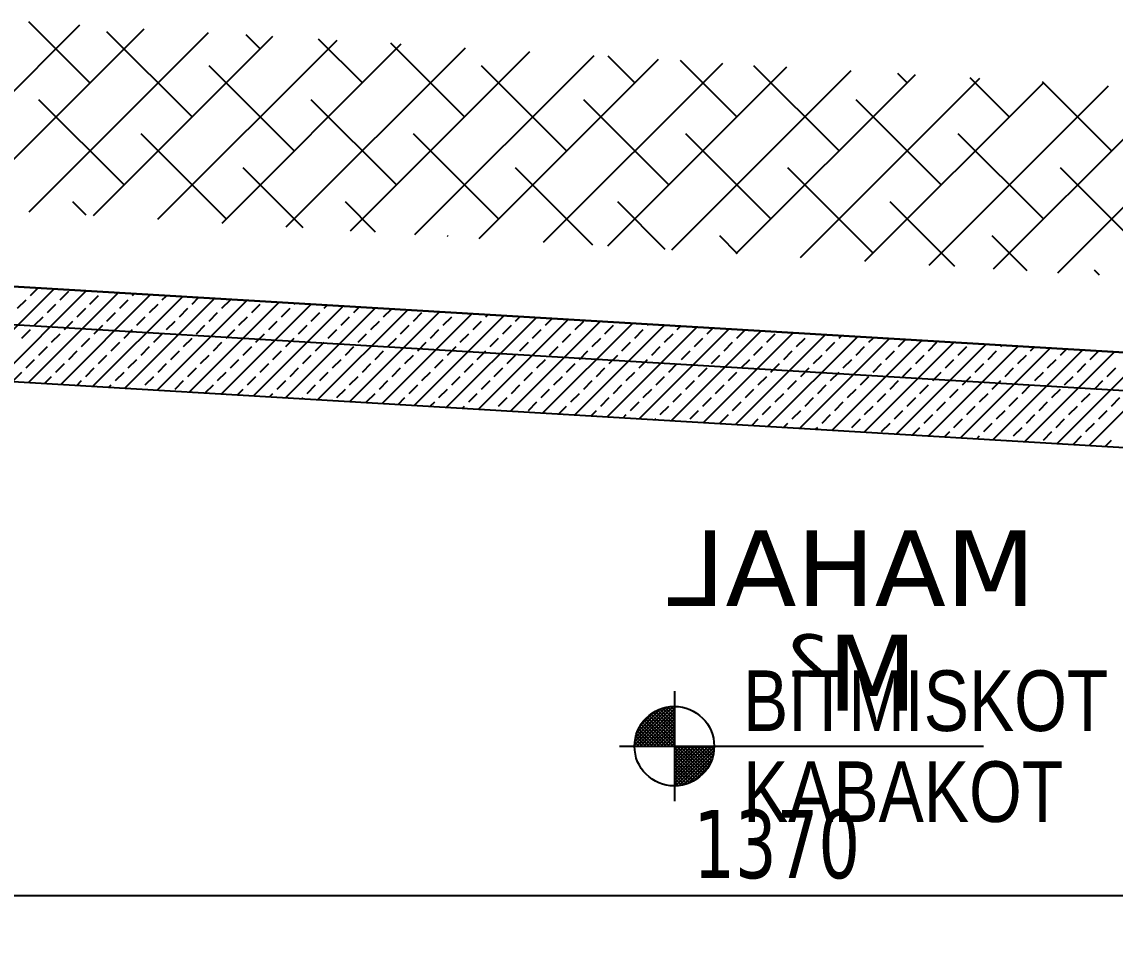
# Model space of a CAD drawing. Header units: millimetres. Extents: x 43168.9 to 43194.6, y -25545.1 to -25543.4.
# Drawn here: x 43170.369 to 43170.4267, y -25543.8341 to -25543.7858 of the extents above; entities that cross this region are included whole.
import ezdxf
from ezdxf.enums import TextEntityAlignment as Align

# ---------------------------------------------------------------- set-up
doc = ezdxf.new("R2010")
doc.units = ezdxf.units.MM
doc.header["$LTSCALE"] = 200
doc.linetypes.add('DASHDOT', pattern=[1, 0.5, -0.25, 0, -0.25])
doc.linetypes.add('DASHDOT2', pattern=[0.5, 0.25, -0.125, 0, -0.125])
for name, color, linetype in [('aks_sgh', 5, 'DASHDOT2'), ('kolon-b.a_sgh', 6, 'Continuous'), ('olcuic_sgh', 183, 'Continuous'), ('tarama-betonarme_sgh', 223, 'Continuous'), ('tarama-zemin_sgh', 197, 'Continuous'), ('yapi-yaklasma_sgh', 41, 'DASHDOT')]:
    doc.layers.add(name, color=color, linetype=linetype)
doc.styles.add('dim', font='VERDANA.TTF', dxfattribs={"width": 0.7})
doc.styles.add('text1', font='VERDANA.TTF')
doc.styles.add('text2', font='arial.ttf')

msp = doc.modelspace()

# ---------------------------------------------------------------- linework, layer by layer
at = {"color": 0}
for p, q in [((43170.40341, -25543.821129), (43170.40341, -25543.826929)), ((43170.40051, -25543.824029), (43170.41971, -25543.824029))]:
    msp.add_line(p, q, dxfattribs=at)
for p, q in [((43170.401314, -25543.82397), (43170.403351, -25543.821932)), ((43170.40341, -25543.822123), (43170.403225, -25543.821938)), ((43170.40341, -25543.821943), (43170.403396, -25543.82193)), ((43170.401329, -25543.823775), (43170.403157, -25543.821947)), ((43170.401372, -25543.823552), (43170.402942, -25543.821982)), ((43170.401434, -25543.824029), (43170.40341, -25543.822054)), ((43170.401446, -25543.823299), (43170.402687, -25543.822058)), ((43170.401609, -25543.822956), (43170.402336, -25543.822229)), ((43170.401613, -25543.824029), (43170.40341, -25543.822233)), ((43170.401793, -25543.824029), (43170.40341, -25543.822413)), ((43170.40341, -25543.823919), (43170.401985, -25543.822494)), ((43170.40341, -25543.823739), (43170.402079, -25543.822409)), ((43170.40341, -25543.82356), (43170.402181, -25543.822331)), ((43170.40341, -25543.82338), (43170.402289, -25543.82226)), ((43170.40341, -25543.8232), (43170.402399, -25543.822189)), ((43170.40341, -25543.823021), (43170.402522, -25543.822133)), ((43170.40341, -25543.822841), (43170.402645, -25543.822077)), ((43170.40341, -25543.822662), (43170.402778, -25543.82203)), ((43170.40341, -25543.822482), (43170.402917, -25543.821989)), ((43170.40341, -25543.822302), (43170.403069, -25543.821962)), ((43170.402622, -25543.824029), (43170.401586, -25543.822993)), ((43170.402802, -25543.824029), (43170.401655, -25543.822882)), ((43170.402981, -25543.824029), (43170.401728, -25543.822776)), ((43170.403161, -25543.824029), (43170.40181, -25543.822678)), ((43170.40334, -25543.824029), (43170.401891, -25543.82258)), ((43170.401973, -25543.824029), (43170.40341, -25543.822593)), ((43170.402152, -25543.824029), (43170.40341, -25543.822772)), ((43170.402332, -25543.824029), (43170.40341, -25543.822952)), ((43170.401724, -25543.824029), (43170.401348, -25543.823653)), ((43170.401904, -25543.824029), (43170.401383, -25543.823509)), ((43170.402083, -25543.824029), (43170.401418, -25543.823364)), ((43170.402263, -25543.824029), (43170.401472, -25543.823238)), ((43170.402442, -25543.824029), (43170.401526, -25543.823113)), ((43170.402512, -25543.824029), (43170.40341, -25543.823131)), ((43170.402691, -25543.824029), (43170.40341, -25543.823311)), ((43170.402871, -25543.824029), (43170.40341, -25543.823491)), ((43170.40305, -25543.824029), (43170.40341, -25543.82367)), ((43170.401365, -25543.824029), (43170.401313, -25543.823978)), ((43170.401544, -25543.824029), (43170.401326, -25543.823811)), ((43170.40323, -25543.824029), (43170.40341, -25543.82385)), ((43170.40341, -25543.824209), (43170.403589, -25543.824029)), ((43170.40341, -25543.824389), (43170.403769, -25543.824029)), ((43170.40341, -25543.824568), (43170.403948, -25543.824029)), ((43170.40341, -25543.824748), (43170.404128, -25543.824029)), ((43170.40341, -25543.824927), (43170.404308, -25543.824029)), ((43170.40341, -25543.825107), (43170.404487, -25543.824029)), ((43170.40341, -25543.825287), (43170.404667, -25543.824029)), ((43170.40341, -25543.825466), (43170.404846, -25543.824029)), ((43170.40341, -25543.825646), (43170.405026, -25543.824029)), ((43170.40341, -25543.825825), (43170.405206, -25543.824029)), ((43170.40341, -25543.826005), (43170.405385, -25543.824029)), ((43170.404859, -25543.825548), (43170.40341, -25543.824098)), ((43170.403469, -25543.826125), (43170.405507, -25543.824087)), ((43170.404945, -25543.825454), (43170.40352, -25543.824029)), ((43170.40503, -25543.82536), (43170.4037, -25543.824029)), ((43170.405108, -25543.825258), (43170.403879, -25543.824029)), ((43170.405179, -25543.825149), (43170.404059, -25543.824029)), ((43170.40525, -25543.82504), (43170.404238, -25543.824029)), ((43170.405306, -25543.824917), (43170.404418, -25543.824029)), ((43170.405362, -25543.824794), (43170.404598, -25543.824029)), ((43170.405409, -25543.824661), (43170.404777, -25543.824029)), ((43170.405449, -25543.824522), (43170.404957, -25543.824029)), ((43170.405477, -25543.82437), (43170.405137, -25543.824029)), ((43170.405501, -25543.824214), (43170.405316, -25543.824029)), ((43170.405509, -25543.824043), (43170.405496, -25543.824029)), ((43170.404761, -25543.825629), (43170.40341, -25543.824278)), ((43170.404663, -25543.825711), (43170.40341, -25543.824458)), ((43170.404557, -25543.825784), (43170.40341, -25543.824637)), ((43170.404446, -25543.825853), (43170.40341, -25543.824817)), ((43170.403664, -25543.82611), (43170.405492, -25543.824282)), ((43170.403887, -25543.826067), (43170.405457, -25543.824497)), ((43170.40414, -25543.825993), (43170.405381, -25543.824752)), ((43170.404326, -25543.825913), (43170.40341, -25543.824996)), ((43170.404201, -25543.825967), (43170.40341, -25543.825176)), ((43170.404075, -25543.826021), (43170.40341, -25543.825356)), ((43170.404483, -25543.82583), (43170.40521, -25543.825103)), ((43170.40393, -25543.826056), (43170.40341, -25543.825535)), ((43170.403786, -25543.826091), (43170.40341, -25543.825715)), ((43170.403628, -25543.826113), (43170.40341, -25543.825895)), ((43170.403461, -25543.826125), (43170.40341, -25543.826074))]:
    msp.add_line(p, q)
msp.add_circle((43170.40341, -25543.824029), 0.0021, dxfattribs=at)
at = {"layer": 'aks_sgh'}
msp.add_line((43170.243881, -25543.79438), (43170.567885, -25543.813614), dxfattribs=at)
at = {"layer": 'kolon-b.a_sgh'}
for p, q in [((43170.550879, -25543.810601), (43170.244, -25543.792384)), ((43170.271817, -25543.799044), (43170.545879, -25543.815313))]:
    msp.add_line(p, q, dxfattribs=at)
at = {"layer": 'olcuic_sgh'}
msp.add_line((43170.27175, -25543.831903), (43170.546129, -25543.831903), dxfattribs=at)
at = {"layer": 'tarama-betonarme_sgh'}
for p, q in [((43170.365954, -25543.804632), (43170.370682, -25543.799904)), ((43170.367649, -25543.804733), (43170.372377, -25543.800005)), ((43170.369442, -25543.800246), (43170.369834, -25543.799854)), ((43170.371014, -25543.80047), (43170.371463, -25543.800021)), ((43170.368769, -25543.800919), (43170.369218, -25543.80047)), ((43170.369345, -25543.804834), (43170.374073, -25543.800105)), ((43170.37104, -25543.804934), (43170.375768, -25543.800206)), ((43170.372585, -25543.800695), (43170.373034, -25543.800246)), ((43170.372736, -25543.805035), (43170.377464, -25543.800307)), ((43170.374157, -25543.800919), (43170.374606, -25543.80047)), ((43170.374431, -25543.805136), (43170.379159, -25543.800407)), ((43170.37483, -25543.800246), (43170.374921, -25543.800156)), ((43170.376126, -25543.805236), (43170.380854, -25543.800508)), ((43170.376402, -25543.80047), (43170.376616, -25543.800256)), ((43170.377974, -25543.800695), (43170.378311, -25543.800357)), ((43170.379545, -25543.800919), (43170.379994, -25543.80047)), ((43170.37034, -25543.801144), (43170.370789, -25543.800695)), ((43170.371912, -25543.801368), (43170.372361, -25543.800919)), ((43170.373483, -25543.801593), (43170.373932, -25543.801144)), ((43170.375728, -25543.801144), (43170.376177, -25543.800695)), ((43170.3773, -25543.801368), (43170.377749, -25543.800919)), ((43170.377822, -25543.805337), (43170.38255, -25543.800609)), ((43170.378872, -25543.801593), (43170.379321, -25543.801144)), ((43170.379517, -25543.805437), (43170.384245, -25543.800709)), ((43170.381117, -25543.801144), (43170.381566, -25543.800695)), ((43170.381213, -25543.805538), (43170.385941, -25543.80081)), ((43170.382688, -25543.801368), (43170.383137, -25543.800919)), ((43170.382908, -25543.805639), (43170.387636, -25543.800911)), ((43170.383362, -25543.800695), (43170.383398, -25543.800659)), ((43170.38426, -25543.801593), (43170.384709, -25543.801144)), ((43170.384603, -25543.805739), (43170.389332, -25543.801011)), ((43170.384933, -25543.800919), (43170.385093, -25543.80076)), ((43170.386299, -25543.80584), (43170.391027, -25543.801112)), ((43170.386505, -25543.801144), (43170.386788, -25543.80086)), ((43170.388076, -25543.801368), (43170.388484, -25543.800961)), ((43170.389648, -25543.801593), (43170.390097, -25543.801144)), ((43170.369667, -25543.801817), (43170.370116, -25543.801368)), ((43170.371238, -25543.802042), (43170.371687, -25543.801593)), ((43170.375055, -25543.801817), (43170.375504, -25543.801368)), ((43170.376626, -25543.802042), (43170.377076, -25543.801593)), ((43170.380443, -25543.801817), (43170.380892, -25543.801368)), ((43170.382015, -25543.802042), (43170.382464, -25543.801593)), ((43170.385831, -25543.801817), (43170.38628, -25543.801368)), ((43170.387403, -25543.802042), (43170.387852, -25543.801593)), ((43170.387994, -25543.805941), (43170.392722, -25543.801213)), ((43170.38969, -25543.806041), (43170.394418, -25543.801313)), ((43170.391219, -25543.801817), (43170.391668, -25543.801368)), ((43170.391385, -25543.806142), (43170.396113, -25543.801414)), ((43170.392791, -25543.802042), (43170.39324, -25543.801593)), ((43170.39308, -25543.806243), (43170.397809, -25543.801515)), ((43170.393464, -25543.801368), (43170.39357, -25543.801263)), ((43170.394776, -25543.806343), (43170.399504, -25543.801615)), ((43170.395036, -25543.801593), (43170.395265, -25543.801364)), ((43170.396471, -25543.806444), (43170.401199, -25543.801716)), ((43170.396608, -25543.801817), (43170.396961, -25543.801464)), ((43170.398179, -25543.802042), (43170.398628, -25543.801593)), ((43170.368993, -25543.802491), (43170.369442, -25543.802042)), ((43170.370565, -25543.802715), (43170.371014, -25543.802266)), ((43170.37281, -25543.802266), (43170.373259, -25543.801817)), ((43170.374381, -25543.802491), (43170.37483, -25543.802042)), ((43170.375953, -25543.802715), (43170.376402, -25543.802266)), ((43170.378198, -25543.802266), (43170.378647, -25543.801817)), ((43170.37977, -25543.802491), (43170.380219, -25543.802042)), ((43170.381341, -25543.802715), (43170.38179, -25543.802266)), ((43170.383586, -25543.802266), (43170.384035, -25543.801817)), ((43170.385158, -25543.802491), (43170.385607, -25543.802042)), ((43170.386729, -25543.802715), (43170.387178, -25543.802266)), ((43170.388974, -25543.802266), (43170.389423, -25543.801817)), ((43170.390546, -25543.802491), (43170.390995, -25543.802042)), ((43170.392117, -25543.802715), (43170.392566, -25543.802266)), ((43170.394362, -25543.802266), (43170.394812, -25543.801817)), ((43170.395934, -25543.802491), (43170.396383, -25543.802042)), ((43170.397506, -25543.802715), (43170.397955, -25543.802266)), ((43170.398167, -25543.806545), (43170.402895, -25543.801816)), ((43170.399751, -25543.802266), (43170.4002, -25543.801817)), ((43170.399862, -25543.806645), (43170.40459, -25543.801917)), ((43170.401322, -25543.802491), (43170.401771, -25543.802042)), ((43170.401557, -25543.806746), (43170.406286, -25543.802018)), ((43170.401996, -25543.801817), (43170.402047, -25543.801766)), ((43170.402894, -25543.802715), (43170.403343, -25543.802266)), ((43170.403253, -25543.806847), (43170.407981, -25543.802118)), ((43170.403567, -25543.802042), (43170.403742, -25543.801867)), ((43170.404948, -25543.806947), (43170.409676, -25543.802219)), ((43170.405139, -25543.802266), (43170.405438, -25543.801967)), ((43170.406644, -25543.807048), (43170.411372, -25543.80232)), ((43170.40671, -25543.802491), (43170.407133, -25543.802068)), ((43170.408282, -25543.802715), (43170.408731, -25543.802266)), ((43170.372136, -25543.80294), (43170.372585, -25543.802491)), ((43170.373708, -25543.803165), (43170.374157, -25543.802715)), ((43170.377525, -25543.80294), (43170.377974, -25543.802491)), ((43170.379096, -25543.803165), (43170.379545, -25543.802715)), ((43170.382913, -25543.80294), (43170.383362, -25543.802491)), ((43170.384484, -25543.803165), (43170.384933, -25543.802715)), ((43170.388301, -25543.80294), (43170.38875, -25543.802491)), ((43170.389872, -25543.803165), (43170.390321, -25543.802715)), ((43170.393689, -25543.80294), (43170.394138, -25543.802491)), ((43170.395261, -25543.803165), (43170.39571, -25543.802715)), ((43170.399077, -25543.80294), (43170.399526, -25543.802491)), ((43170.400649, -25543.803165), (43170.401098, -25543.802715)), ((43170.404465, -25543.80294), (43170.404914, -25543.802491)), ((43170.406037, -25543.803165), (43170.406486, -25543.802715)), ((43170.408339, -25543.807148), (43170.413067, -25543.80242)), ((43170.409853, -25543.80294), (43170.410302, -25543.802491)), ((43170.410034, -25543.807249), (43170.414763, -25543.802521)), ((43170.411425, -25543.803165), (43170.411874, -25543.802715)), ((43170.41173, -25543.80735), (43170.416458, -25543.802622)), ((43170.412099, -25543.802491), (43170.412219, -25543.80237)), ((43170.413425, -25543.80745), (43170.418153, -25543.802722)), ((43170.41367, -25543.802715), (43170.413915, -25543.802471)), ((43170.415121, -25543.807551), (43170.419849, -25543.802823)), ((43170.415242, -25543.80294), (43170.41561, -25543.802571)), ((43170.416813, -25543.803165), (43170.417262, -25543.802715)), ((43170.42063, -25543.80294), (43170.420697, -25543.802873)), ((43170.369891, -25543.803389), (43170.37034, -25543.80294)), ((43170.371463, -25543.803614), (43170.371912, -25543.803165)), ((43170.373034, -25543.803838), (43170.373483, -25543.803389)), ((43170.375279, -25543.803389), (43170.375728, -25543.80294)), ((43170.376851, -25543.803614), (43170.3773, -25543.803165)), ((43170.378423, -25543.803838), (43170.378872, -25543.803389)), ((43170.380668, -25543.803389), (43170.381117, -25543.80294)), ((43170.382239, -25543.803614), (43170.382688, -25543.803165)), ((43170.383811, -25543.803838), (43170.38426, -25543.803389)), ((43170.386056, -25543.803389), (43170.386505, -25543.80294)), ((43170.387627, -25543.803614), (43170.388076, -25543.803165)), ((43170.389199, -25543.803838), (43170.389648, -25543.803389)), ((43170.391444, -25543.803389), (43170.391893, -25543.80294)), ((43170.393015, -25543.803614), (43170.393464, -25543.803165)), ((43170.394587, -25543.803838), (43170.395036, -25543.803389)), ((43170.396832, -25543.803389), (43170.397281, -25543.80294)), ((43170.398404, -25543.803614), (43170.398853, -25543.803165)), ((43170.399975, -25543.803838), (43170.400424, -25543.803389)), ((43170.40222, -25543.803389), (43170.402669, -25543.80294)), ((43170.403792, -25543.803614), (43170.404241, -25543.803165)), ((43170.405363, -25543.803838), (43170.405812, -25543.803389)), ((43170.407608, -25543.803389), (43170.408057, -25543.80294)), ((43170.40918, -25543.803614), (43170.409629, -25543.803165)), ((43170.410751, -25543.803838), (43170.4112, -25543.803389)), ((43170.412997, -25543.803389), (43170.413446, -25543.80294)), ((43170.414568, -25543.803614), (43170.415017, -25543.803165)), ((43170.41614, -25543.803838), (43170.416589, -25543.803389)), ((43170.416816, -25543.807652), (43170.421544, -25543.802924)), ((43170.418385, -25543.803389), (43170.418834, -25543.80294)), ((43170.418512, -25543.807752), (43170.42324, -25543.803024)), ((43170.419956, -25543.803614), (43170.420405, -25543.803165)), ((43170.420207, -25543.807853), (43170.424935, -25543.803125)), ((43170.421528, -25543.803838), (43170.421977, -25543.803389)), ((43170.421902, -25543.807954), (43170.42663, -25543.803225)), ((43170.422201, -25543.803165), (43170.422392, -25543.802974)), ((43170.423598, -25543.808054), (43170.428326, -25543.803326)), ((43170.423773, -25543.803389), (43170.424087, -25543.803075)), ((43170.425293, -25543.808155), (43170.430021, -25543.803427)), ((43170.425344, -25543.803614), (43170.425783, -25543.803175)), ((43170.369218, -25543.804063), (43170.369667, -25543.803614)), ((43170.370789, -25543.804287), (43170.371238, -25543.803838)), ((43170.372361, -25543.804512), (43170.37281, -25543.804063)), ((43170.374606, -25543.804063), (43170.375055, -25543.803614)), ((43170.376177, -25543.804287), (43170.376626, -25543.803838)), ((43170.377749, -25543.804512), (43170.378198, -25543.804063)), ((43170.379994, -25543.804063), (43170.380443, -25543.803614)), ((43170.381566, -25543.804287), (43170.382015, -25543.803838)), ((43170.383137, -25543.804512), (43170.383586, -25543.804063)), ((43170.385382, -25543.804063), (43170.385831, -25543.803614)), ((43170.386954, -25543.804287), (43170.387403, -25543.803838)), ((43170.388525, -25543.804512), (43170.388974, -25543.804063)), ((43170.39077, -25543.804063), (43170.391219, -25543.803614)), ((43170.392342, -25543.804287), (43170.392791, -25543.803838)), ((43170.393913, -25543.804512), (43170.394362, -25543.804063)), ((43170.396159, -25543.804063), (43170.396608, -25543.803614)), ((43170.39773, -25543.804287), (43170.398179, -25543.803838)), ((43170.399302, -25543.804512), (43170.399751, -25543.804063)), ((43170.401547, -25543.804063), (43170.401996, -25543.803614)), ((43170.403118, -25543.804287), (43170.403567, -25543.803838)), ((43170.40469, -25543.804512), (43170.405139, -25543.804063)), ((43170.406935, -25543.804063), (43170.407384, -25543.803614)), ((43170.408506, -25543.804287), (43170.408955, -25543.803838)), ((43170.410078, -25543.804512), (43170.410527, -25543.804063)), ((43170.412323, -25543.804063), (43170.412772, -25543.803614)), ((43170.413895, -25543.804287), (43170.414344, -25543.803838)), ((43170.415466, -25543.804512), (43170.415915, -25543.804063)), ((43170.417711, -25543.804063), (43170.41816, -25543.803614)), ((43170.419283, -25543.804287), (43170.419732, -25543.803838)), ((43170.420854, -25543.804512), (43170.421303, -25543.804063)), ((43170.423099, -25543.804063), (43170.423548, -25543.803614)), ((43170.424671, -25543.804287), (43170.42512, -25543.803838)), ((43170.426242, -25543.804512), (43170.426691, -25543.804063)), ((43170.368544, -25543.804736), (43170.368993, -25543.804287)), ((43170.370192, -25543.804884), (43170.370565, -25543.804512)), ((43170.373932, -25543.804736), (43170.374381, -25543.804287)), ((43170.375504, -25543.804961), (43170.375953, -25543.804512)), ((43170.379321, -25543.804736), (43170.37977, -25543.804287)), ((43170.380892, -25543.804961), (43170.381341, -25543.804512)), ((43170.384709, -25543.804736), (43170.385158, -25543.804287)), ((43170.38628, -25543.804961), (43170.386729, -25543.804512)), ((43170.390097, -25543.804736), (43170.390546, -25543.804287)), ((43170.391668, -25543.804961), (43170.392117, -25543.804512)), ((43170.395485, -25543.804736), (43170.395934, -25543.804287)), ((43170.397057, -25543.804961), (43170.397506, -25543.804512)), ((43170.400873, -25543.804736), (43170.401322, -25543.804287)), ((43170.402445, -25543.804961), (43170.402894, -25543.804512)), ((43170.406261, -25543.804736), (43170.40671, -25543.804287)), ((43170.407833, -25543.804961), (43170.408282, -25543.804512)), ((43170.411649, -25543.804736), (43170.412099, -25543.804287)), ((43170.413221, -25543.804961), (43170.41367, -25543.804512)), ((43170.417038, -25543.804736), (43170.417487, -25543.804287)), ((43170.418609, -25543.804961), (43170.419058, -25543.804512)), ((43170.422426, -25543.804736), (43170.422875, -25543.804287)), ((43170.423997, -25543.804961), (43170.424446, -25543.804512)), ((43170.371888, -25543.804985), (43170.372136, -25543.804736)), ((43170.373583, -25543.805085), (43170.373708, -25543.804961)), ((43170.375279, -25543.805186), (43170.375279, -25543.805185)), ((43170.377076, -25543.805185), (43170.377525, -25543.804736)), ((43170.378669, -25543.805387), (43170.379096, -25543.804961)), ((43170.380365, -25543.805488), (43170.380668, -25543.805185)), ((43170.382464, -25543.805185), (43170.382913, -25543.804736)), ((43170.384035, -25543.80541), (43170.384484, -25543.804961)), ((43170.385607, -25543.805634), (43170.386056, -25543.805185)), ((43170.387852, -25543.805185), (43170.388301, -25543.804736)), ((43170.389423, -25543.80541), (43170.389872, -25543.804961)), ((43170.390995, -25543.805634), (43170.391444, -25543.805185)), ((43170.39324, -25543.805185), (43170.393689, -25543.804736)), ((43170.394812, -25543.80541), (43170.395261, -25543.804961)), ((43170.396383, -25543.805634), (43170.396832, -25543.805185)), ((43170.398628, -25543.805185), (43170.399077, -25543.804736)), ((43170.4002, -25543.80541), (43170.400649, -25543.804961)), ((43170.401771, -25543.805634), (43170.40222, -25543.805185)), ((43170.404016, -25543.805185), (43170.404465, -25543.804736)), ((43170.405588, -25543.80541), (43170.406037, -25543.804961)), ((43170.407159, -25543.805634), (43170.407608, -25543.805185)), ((43170.409404, -25543.805185), (43170.409853, -25543.804736)), ((43170.410976, -25543.80541), (43170.411425, -25543.804961)), ((43170.412548, -25543.805634), (43170.412997, -25543.805185)), ((43170.414793, -25543.805185), (43170.415242, -25543.804736)), ((43170.416364, -25543.80541), (43170.416813, -25543.804961)), ((43170.417936, -25543.805634), (43170.418385, -25543.805185)), ((43170.420181, -25543.805185), (43170.42063, -25543.804736)), ((43170.421752, -25543.80541), (43170.422201, -25543.804961)), ((43170.423324, -25543.805634), (43170.423773, -25543.805185)), ((43170.425569, -25543.805185), (43170.426018, -25543.804736)), ((43170.38206, -25543.805588), (43170.382239, -25543.80541)), ((43170.383756, -25543.805689), (43170.383811, -25543.805634)), ((43170.387178, -25543.805859), (43170.387627, -25543.80541)), ((43170.388842, -25543.805991), (43170.389199, -25543.805634)), ((43170.392566, -25543.805859), (43170.393015, -25543.80541)), ((43170.394138, -25543.806083), (43170.394587, -25543.805634)), ((43170.397955, -25543.805859), (43170.398404, -25543.80541)), ((43170.399526, -25543.806083), (43170.399975, -25543.805634)), ((43170.403343, -25543.805859), (43170.403792, -25543.80541)), ((43170.404914, -25543.806083), (43170.405363, -25543.805634)), ((43170.408731, -25543.805859), (43170.40918, -25543.80541)), ((43170.410302, -25543.806083), (43170.410751, -25543.805634)), ((43170.414119, -25543.805859), (43170.414568, -25543.80541)), ((43170.415691, -25543.806083), (43170.41614, -25543.805634)), ((43170.419507, -25543.805859), (43170.419956, -25543.80541)), ((43170.421079, -25543.806083), (43170.421528, -25543.805634)), ((43170.424895, -25543.805859), (43170.425344, -25543.80541)), ((43170.426467, -25543.806083), (43170.426916, -25543.805634)), ((43170.390537, -25543.806092), (43170.39077, -25543.805859)), ((43170.392233, -25543.806192), (43170.392342, -25543.806083)), ((43170.39571, -25543.806308), (43170.396159, -25543.805859)), ((43170.397319, -25543.806494), (43170.39773, -25543.806083)), ((43170.399014, -25543.806595), (43170.399302, -25543.806308)), ((43170.401098, -25543.806308), (43170.401547, -25543.805859)), ((43170.402669, -25543.806532), (43170.403118, -25543.806083)), ((43170.404241, -25543.806757), (43170.40469, -25543.806308)), ((43170.406486, -25543.806308), (43170.406935, -25543.805859)), ((43170.408057, -25543.806532), (43170.408506, -25543.806083)), ((43170.409629, -25543.806757), (43170.410078, -25543.806308)), ((43170.411874, -25543.806308), (43170.412323, -25543.805859)), ((43170.413446, -25543.806532), (43170.413895, -25543.806083)), ((43170.415017, -25543.806757), (43170.415466, -25543.806308)), ((43170.417262, -25543.806308), (43170.417711, -25543.805859)), ((43170.418834, -25543.806532), (43170.419283, -25543.806083)), ((43170.420405, -25543.806757), (43170.420854, -25543.806308)), ((43170.42265, -25543.806308), (43170.423099, -25543.805859)), ((43170.424222, -25543.806532), (43170.424671, -25543.806083)), ((43170.425793, -25543.806757), (43170.426242, -25543.806308)), ((43170.40071, -25543.806696), (43170.400873, -25543.806532)), ((43170.402405, -25543.806796), (43170.402445, -25543.806757)), ((43170.405812, -25543.806981), (43170.406261, -25543.806532)), ((43170.407491, -25543.807098), (43170.407833, -25543.806757)), ((43170.4112, -25543.806981), (43170.411649, -25543.806532)), ((43170.412772, -25543.807206), (43170.413221, -25543.806757)), ((43170.416589, -25543.806981), (43170.417038, -25543.806532)), ((43170.41816, -25543.807206), (43170.418609, -25543.806757)), ((43170.421977, -25543.806981), (43170.422426, -25543.806532)), ((43170.423548, -25543.807206), (43170.423997, -25543.806757)), ((43170.409187, -25543.807199), (43170.409404, -25543.806981)), ((43170.410882, -25543.807299), (43170.410976, -25543.807206)), ((43170.414344, -25543.80743), (43170.414793, -25543.806981)), ((43170.415968, -25543.807601), (43170.416364, -25543.807206)), ((43170.417664, -25543.807702), (43170.417936, -25543.80743)), ((43170.419732, -25543.80743), (43170.420181, -25543.806981)), ((43170.421303, -25543.807655), (43170.421752, -25543.807206)), ((43170.422875, -25543.807879), (43170.423324, -25543.80743)), ((43170.42512, -25543.80743), (43170.425569, -25543.806981)), ((43170.419359, -25543.807803), (43170.419507, -25543.807655)), ((43170.421055, -25543.807903), (43170.421079, -25543.807879)), ((43170.424446, -25543.808104), (43170.424895, -25543.807655)), ((43170.426141, -25543.808205), (43170.426467, -25543.807879))]:
    msp.add_line(p, q, dxfattribs=at)
at = {"layer": 'tarama-zemin_sgh'}
for p, q in [((43170.362597, -25543.795417), (43170.372053, -25543.785961)), ((43170.365988, -25543.795618), (43170.375444, -25543.786162)), ((43170.372585, -25543.789021), (43170.369366, -25543.785801)), ((43170.369378, -25543.79582), (43170.378835, -25543.786363)), ((43170.372769, -25543.796021), (43170.382225, -25543.786565)), ((43170.377974, -25543.790817), (43170.373483, -25543.786327)), ((43170.37616, -25543.796222), (43170.385616, -25543.786766)), ((43170.381566, -25543.787225), (43170.380823, -25543.786482)), ((43170.386954, -25543.789021), (43170.384641, -25543.786708)), ((43170.379551, -25543.796424), (43170.389007, -25543.786967)), ((43170.382942, -25543.796625), (43170.392398, -25543.787169)), ((43170.392342, -25543.790817), (43170.38846, -25543.786935)), ((43170.386332, -25543.796826), (43170.395789, -25543.78737)), ((43170.389723, -25543.797027), (43170.399179, -25543.787571)), ((43170.393114, -25543.797229), (43170.40257, -25543.787773)), ((43170.401322, -25543.789021), (43170.399917, -25543.787615)), ((43170.40671, -25543.790817), (43170.403735, -25543.787842)), ((43170.383362, -25543.792613), (43170.378872, -25543.788123)), ((43170.39773, -25543.792613), (43170.39324, -25543.788123)), ((43170.396505, -25543.79743), (43170.405961, -25543.787974)), ((43170.399896, -25543.797631), (43170.409352, -25543.788175)), ((43170.403286, -25543.797833), (43170.412743, -25543.788376)), ((43170.412099, -25543.792613), (43170.407608, -25543.788123)), ((43170.406677, -25543.798034), (43170.416134, -25543.788578)), ((43170.410068, -25543.798235), (43170.419524, -25543.788779)), ((43170.413459, -25543.798437), (43170.422915, -25543.78898)), ((43170.415691, -25543.789021), (43170.415192, -25543.788522)), ((43170.421079, -25543.790817), (43170.419011, -25543.788748)), ((43170.426467, -25543.792613), (43170.422829, -25543.788975)), ((43170.41685, -25543.798638), (43170.426306, -25543.789182)), ((43170.420241, -25543.798839), (43170.429697, -25543.789383)), ((43170.423631, -25543.79904), (43170.433088, -25543.789584)), ((43170.374381, -25543.794409), (43170.369891, -25543.789919)), ((43170.38875, -25543.794409), (43170.38426, -25543.789919)), ((43170.403118, -25543.794409), (43170.398628, -25543.789919)), ((43170.417487, -25543.794409), (43170.412997, -25543.789919)), ((43170.37977, -25543.796205), (43170.375279, -25543.791715)), ((43170.394138, -25543.796205), (43170.389648, -25543.791715)), ((43170.408506, -25543.796205), (43170.404016, -25543.791715)), ((43170.422875, -25543.796205), (43170.418385, -25543.791715)), ((43170.383835, -25543.796678), (43170.380668, -25543.793511)), ((43170.39911, -25543.797585), (43170.395036, -25543.793511)), ((43170.413895, -25543.798001), (43170.409404, -25543.793511)), ((43170.428263, -25543.798001), (43170.423773, -25543.793511)), ((43170.372378, -25543.795998), (43170.371687, -25543.795307)), ((43170.387654, -25543.796905), (43170.386056, -25543.795307)), ((43170.402929, -25543.797811), (43170.400424, -25543.795307)), ((43170.418204, -25543.798718), (43170.414793, -25543.795307)), ((43170.391472, -25543.797131), (43170.391444, -25543.797103)), ((43170.406748, -25543.798038), (43170.405812, -25543.797103)), ((43170.422023, -25543.798945), (43170.420181, -25543.797103)), ((43170.425842, -25543.799172), (43170.425569, -25543.798899))]:
    msp.add_line(p, q, dxfattribs=at)
at = {"layer": 'yapi-yaklasma_sgh'}
msp.add_line((43170.284, -25543.794758), (43171.097772, -25543.843067), dxfattribs=at)

# ---------------------------------------------------------------- texts
at = {"color": 7, "style": 'text1', "text_generation_flag": 4}
for tag, text, p in [('MAHAL', '', (43170.412755, -25543.81463)), ('M²', 'm²', (43170.412755, -25543.82011))]:
    msp.add_attdef(tag, text=text, height=0.004, rotation=180, dxfattribs=at).set_placement(p, align=Align.MIDDLE)
at = {"color": 0, "style": 'text2', "width": 0.8}
for tag, p, s in [('BITMISKOT', (43170.40703, -25543.823229), '+0,10'), ('KABAKOT', (43170.40703, -25543.828029), '±0,00')]:
    msp.add_attdef(tag, p, s, height=0.0032, dxfattribs=at)
at = {"layer": 'olcuic_sgh', "color": 2, "style": 'dim', "width": 0.7}
msp.add_text('1370', height=0.0036, dxfattribs=at).set_placement((43170.404411, -25543.830991))

doc.saveas('drawing.dxf')
